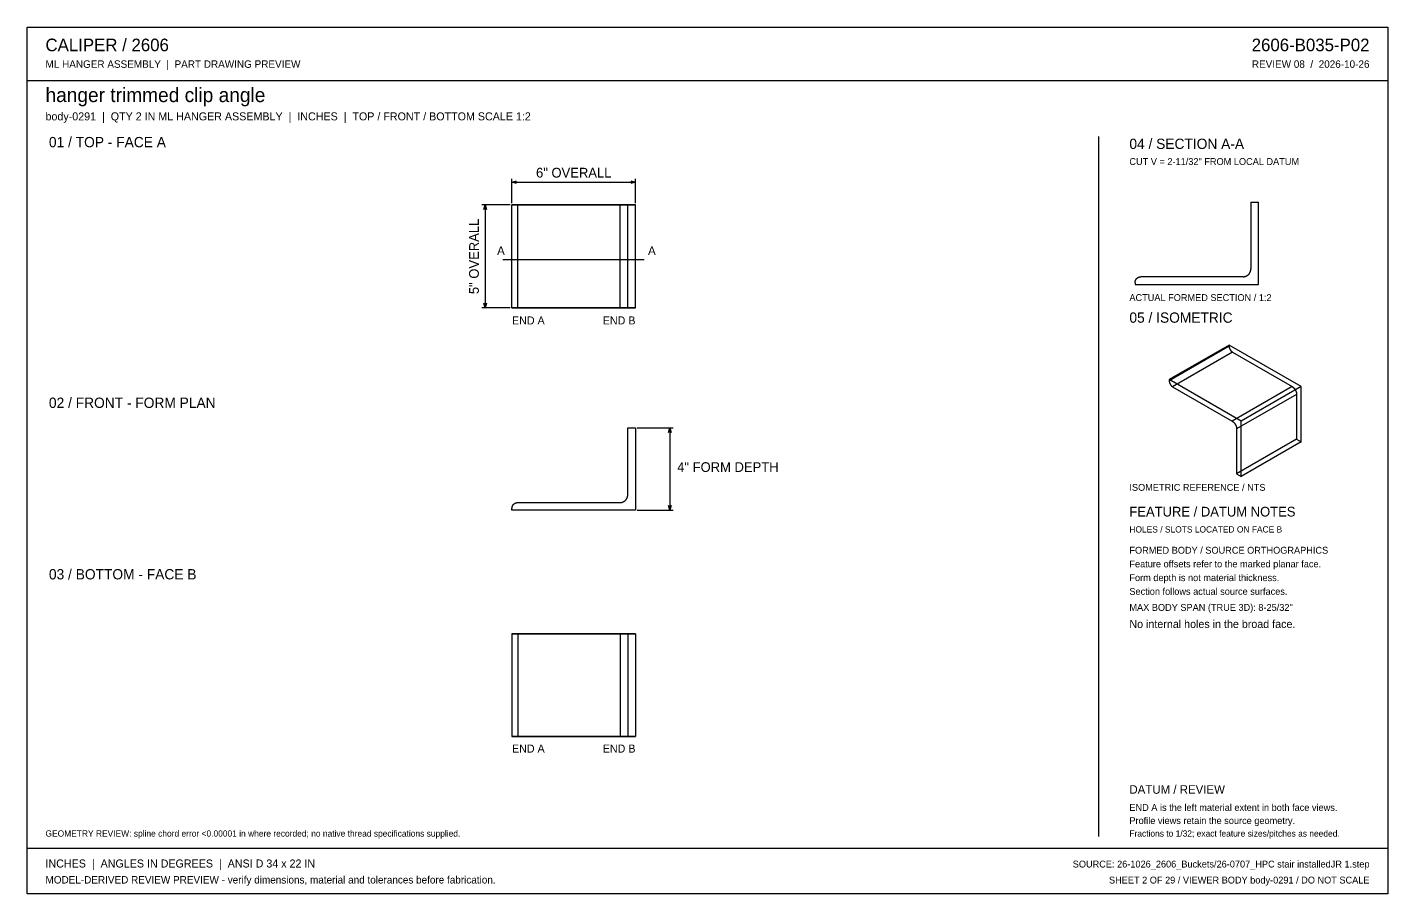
# Model space of a CAD drawing. Header units: inches. Extents: x 0.9 to 67.1, y 0.9 to 43.1.
import ezdxf
from ezdxf.enums import TextEntityAlignment as Align

# ---------------------------------------------------------------- set-up
doc = ezdxf.new("R2010")
doc.units = ezdxf.units.IN
doc.header["$MEASUREMENT"] = 0

msp = doc.modelspace()

# ---------------------------------------------------------------- linework, layer by layer
at = {"layer": 'ANNOTATION'}
for p, q in [((24.5, 34.5), (24.5, 35.694)), ((24.5, 35.528), (24.722, 35.597)), ((24.5, 35.528), (30.5, 35.528)), ((24.722, 35.458), (24.5, 35.528)), ((30.278, 35.597), (30.5, 35.528)), ((30.5, 35.528), (30.278, 35.458)), ((30.5, 34.5), (30.5, 35.694)), ((24.417, 34.417), (23.028, 34.417)), ((23.125, 34.194), (23.194, 34.417)), ((23.194, 34.417), (23.194, 29.417)), ((23.194, 34.417), (23.264, 34.194)), ((24.056, 31.767), (30.917, 31.767)), ((24.417, 29.417), (23.028, 29.417)), ((23.194, 29.417), (23.125, 29.639)), ((23.264, 29.639), (23.194, 29.417)), ((30.583, 23.583), (32.333, 23.583)), ((32.097, 23.361), (32.167, 23.583)), ((32.167, 23.583), (32.167, 19.583)), ((32.167, 23.583), (32.236, 23.361)), ((30.583, 19.583), (32.333, 19.583)), ((32.167, 19.583), (32.097, 19.806)), ((32.236, 19.806), (32.167, 19.583))]:
    msp.add_line(p, q, dxfattribs=at)
at = {"layer": 'OUTLINE'}
for p, q in [((0.944, 43.056), (67.056, 43.056)), ((0.944, 0.944), (0.944, 43.056)), ((67.056, 43.056), (67.056, 0.944)), ((0.944, 40.472), (67.056, 40.472)), ((53, 37.75), (53, 3.722)), ((24.5, 29.417), (24.5, 34.417)), ((24.5, 34.417), (24.5, 34.417)), ((24.5, 34.417), (24.5, 34.417)), ((24.5, 34.417), (24.501, 34.417)), ((24.5, 29.417), (24.5, 34.417)), ((30.5, 34.417), (24.5, 34.417)), ((24.501, 34.417), (24.501, 34.417)), ((24.501, 34.417), (24.502, 34.417)), ((24.502, 34.417), (24.503, 34.417)), ((24.503, 34.417), (24.504, 34.417)), ((24.504, 34.417), (24.505, 34.417)), ((24.505, 34.417), (24.507, 34.417)), ((24.507, 34.417), (24.508, 34.417)), ((24.508, 34.417), (24.51, 34.417)), ((24.51, 34.417), (24.512, 34.417)), ((24.512, 34.417), (24.514, 34.417)), ((24.514, 34.417), (24.516, 34.417)), ((24.516, 34.417), (24.519, 34.417)), ((24.519, 34.417), (24.521, 34.417)), ((24.521, 34.417), (24.524, 34.417)), ((24.524, 34.417), (24.527, 34.417)), ((24.527, 34.417), (24.53, 34.417)), ((24.53, 34.417), (24.533, 34.417)), ((24.533, 34.417), (24.537, 34.417)), ((24.537, 34.417), (24.54, 34.417)), ((24.54, 34.417), (24.544, 34.417)), ((24.544, 34.417), (24.547, 34.417)), ((24.547, 34.417), (24.551, 34.417)), ((24.551, 34.417), (24.555, 34.417)), ((24.555, 34.417), (24.56, 34.417)), ((24.56, 34.417), (24.564, 34.417)), ((24.564, 34.417), (24.568, 34.417)), ((24.568, 34.417), (24.573, 34.417)), ((24.573, 34.417), (24.578, 34.417)), ((24.578, 34.417), (24.582, 34.417)), ((24.582, 34.417), (24.587, 34.417)), ((24.587, 34.417), (24.592, 34.417)), ((24.592, 34.417), (24.598, 34.417)), ((24.598, 34.417), (24.603, 34.417)), ((24.603, 34.417), (24.608, 34.417)), ((24.608, 34.417), (24.614, 34.417)), ((24.614, 34.417), (24.619, 34.417)), ((24.619, 34.417), (24.625, 34.417)), ((24.625, 34.417), (24.631, 34.417)), ((24.631, 34.417), (24.637, 34.417)), ((24.637, 34.417), (24.643, 34.417)), ((24.643, 34.417), (24.649, 34.417)), ((24.649, 34.417), (24.655, 34.417)), ((24.655, 34.417), (24.661, 34.417)), ((24.661, 34.417), (24.667, 34.417)), ((24.667, 34.417), (24.674, 34.417)), ((24.674, 34.417), (24.68, 34.417)), ((24.68, 34.417), (24.686, 34.417)), ((24.686, 34.417), (24.693, 34.417)), ((24.693, 34.417), (24.7, 34.417)), ((24.7, 34.417), (24.706, 34.417)), ((24.706, 34.417), (24.713, 34.417)), ((24.713, 34.417), (24.72, 34.417)), ((24.72, 34.417), (24.726, 34.417)), ((24.726, 34.417), (24.733, 34.417)), ((24.733, 34.417), (24.74, 34.417)), ((24.74, 34.417), (24.747, 34.417)), ((24.747, 34.417), (24.754, 34.417)), ((24.754, 34.417), (24.761, 34.417)), ((24.761, 34.417), (24.767, 34.417)), ((24.767, 34.417), (24.774, 34.417)), ((24.774, 34.417), (24.781, 34.417)), ((24.781, 34.417), (29.75, 34.417)), ((24.781, 29.417), (24.781, 34.417)), ((29.75, 34.417), (29.759, 34.417)), ((29.75, 29.417), (29.75, 34.417)), ((29.759, 34.417), (29.768, 34.417)), ((29.768, 34.417), (29.778, 34.417)), ((29.778, 34.417), (29.787, 34.417)), ((29.787, 34.417), (29.796, 34.417)), ((29.796, 34.417), (29.805, 34.417)), ((29.805, 34.417), (29.814, 34.417)), ((29.814, 34.417), (29.823, 34.417)), ((29.823, 34.417), (29.832, 34.417)), ((29.832, 34.417), (29.841, 34.417)), ((29.841, 34.417), (29.85, 34.417)), ((29.85, 34.417), (29.859, 34.417)), ((29.859, 34.417), (29.868, 34.417)), ((29.868, 34.417), (29.876, 34.417)), ((29.876, 34.417), (29.885, 34.417)), ((29.885, 34.417), (29.894, 34.417)), ((29.894, 34.417), (29.902, 34.417)), ((29.902, 34.417), (29.91, 34.417)), ((29.91, 34.417), (29.919, 34.417)), ((29.919, 34.417), (29.927, 34.417)), ((29.927, 34.417), (29.935, 34.417)), ((29.935, 34.417), (29.943, 34.417)), ((29.943, 34.417), (29.951, 34.417)), ((29.951, 34.417), (29.958, 34.417)), ((29.958, 34.417), (29.966, 34.417)), ((29.966, 34.417), (29.973, 34.417)), ((29.973, 34.417), (29.981, 34.417)), ((29.981, 34.417), (29.988, 34.417)), ((29.988, 34.417), (29.995, 34.417)), ((29.995, 34.417), (30.002, 34.417)), ((30.002, 34.417), (30.009, 34.417)), ((30.009, 34.417), (30.015, 34.417)), ((30.015, 34.417), (30.022, 34.417)), ((30.022, 34.417), (30.028, 34.417)), ((30.028, 34.417), (30.034, 34.417)), ((30.034, 34.417), (30.04, 34.417)), ((30.04, 34.417), (30.046, 34.417)), ((30.046, 34.417), (30.051, 34.417)), ((30.051, 34.417), (30.057, 34.417)), ((30.057, 34.417), (30.062, 34.417)), ((30.062, 34.417), (30.067, 34.417)), ((30.067, 34.417), (30.072, 34.417)), ((30.072, 34.417), (30.076, 34.417)), ((30.076, 34.417), (30.081, 34.417)), ((30.081, 34.417), (30.085, 34.417)), ((30.085, 34.417), (30.089, 34.417)), ((30.089, 34.417), (30.093, 34.417)), ((30.093, 34.417), (30.096, 34.417)), ((30.096, 34.417), (30.1, 34.417)), ((30.1, 34.417), (30.103, 34.417)), ((30.103, 34.417), (30.106, 34.417)), ((30.106, 34.417), (30.109, 34.417)), ((30.109, 34.417), (30.111, 34.417)), ((30.111, 34.417), (30.114, 34.417)), ((30.114, 34.417), (30.116, 34.417)), ((30.116, 34.417), (30.118, 34.417)), ((30.118, 34.417), (30.119, 34.417)), ((30.119, 34.417), (30.121, 34.417)), ((30.121, 34.417), (30.122, 34.417)), ((30.122, 34.417), (30.123, 34.417)), ((30.123, 34.417), (30.124, 34.417)), ((30.124, 34.417), (30.125, 34.417)), ((30.125, 34.417), (30.5, 34.417)), ((30.125, 34.417), (30.125, 34.417)), ((30.125, 34.417), (30.125, 34.417)), ((30.125, 29.417), (30.125, 34.417)), ((30.125, 29.417), (30.125, 34.417)), ((30.5, 29.417), (30.5, 34.417)), ((30.5, 29.417), (30.5, 34.417)), ((60.403, 34.556), (60.403, 31.306)), ((60.403, 34.556), (60.778, 34.556)), ((60.778, 30.556), (60.778, 34.556)), ((60.318, 31.068), (60.323, 31.075)), ((60.323, 31.075), (60.329, 31.082)), ((60.329, 31.082), (60.334, 31.09)), ((60.334, 31.09), (60.34, 31.097)), ((60.34, 31.097), (60.345, 31.105)), ((60.345, 31.105), (60.349, 31.113)), ((60.349, 31.113), (60.354, 31.121)), ((60.354, 31.121), (60.358, 31.129)), ((60.358, 31.129), (60.363, 31.137)), ((60.363, 31.137), (60.367, 31.145)), ((60.367, 31.145), (60.371, 31.154)), ((60.371, 31.154), (60.374, 31.162)), ((60.374, 31.162), (60.378, 31.171)), ((60.378, 31.171), (60.381, 31.179)), ((60.381, 31.179), (60.384, 31.188)), ((60.384, 31.188), (60.387, 31.197)), ((60.387, 31.197), (60.389, 31.206)), ((60.389, 31.206), (60.392, 31.214)), ((60.392, 31.214), (60.394, 31.223)), ((60.394, 31.223), (60.396, 31.232)), ((60.396, 31.232), (60.397, 31.241)), ((60.397, 31.241), (60.399, 31.251)), ((60.399, 31.251), (60.4, 31.26)), ((60.4, 31.26), (60.401, 31.269)), ((60.401, 31.269), (60.402, 31.278)), ((60.402, 31.287), (60.403, 31.296)), ((60.402, 31.278), (60.402, 31.287)), ((60.403, 31.296), (60.403, 31.306)), ((54.778, 30.663), (54.779, 30.67)), ((54.778, 30.656), (54.778, 30.663)), ((54.778, 30.649), (54.778, 30.656)), ((54.778, 30.649), (54.778, 30.556)), ((54.778, 30.556), (60.778, 30.556)), ((54.779, 30.677), (54.78, 30.684)), ((54.779, 30.67), (54.779, 30.677)), ((54.78, 30.684), (54.781, 30.691)), ((54.781, 30.691), (54.782, 30.697)), ((54.782, 30.697), (54.783, 30.704)), ((54.783, 30.704), (54.785, 30.711)), ((54.785, 30.711), (54.786, 30.718)), ((54.786, 30.718), (54.788, 30.724)), ((54.788, 30.724), (54.79, 30.731)), ((54.79, 30.731), (54.792, 30.738)), ((54.792, 30.738), (54.794, 30.744)), ((54.794, 30.744), (54.797, 30.751)), ((54.797, 30.751), (54.799, 30.757)), ((54.799, 30.757), (54.802, 30.763)), ((54.802, 30.763), (54.805, 30.77)), ((54.805, 30.77), (54.808, 30.776)), ((54.808, 30.776), (54.811, 30.782)), ((54.811, 30.782), (54.814, 30.788)), ((54.814, 30.788), (54.818, 30.794)), ((54.818, 30.794), (54.821, 30.8)), ((54.821, 30.8), (54.825, 30.806)), ((54.825, 30.806), (54.829, 30.811)), ((54.829, 30.811), (54.833, 30.817)), ((54.833, 30.817), (54.837, 30.822)), ((54.837, 30.822), (54.842, 30.828)), ((54.842, 30.828), (54.846, 30.833)), ((54.846, 30.833), (54.851, 30.838)), ((54.851, 30.838), (54.855, 30.843)), ((54.855, 30.843), (54.86, 30.848)), ((54.86, 30.848), (54.865, 30.853)), ((54.865, 30.853), (54.87, 30.858)), ((54.87, 30.858), (54.875, 30.862)), ((54.875, 30.862), (54.881, 30.867)), ((54.881, 30.867), (54.886, 30.871)), ((54.886, 30.871), (54.891, 30.875)), ((54.891, 30.875), (54.897, 30.879)), ((54.897, 30.879), (54.903, 30.883)), ((54.903, 30.883), (54.909, 30.887)), ((54.909, 30.887), (54.914, 30.891)), ((54.914, 30.891), (54.92, 30.894)), ((54.92, 30.894), (54.926, 30.897)), ((54.926, 30.897), (54.933, 30.901)), ((54.933, 30.901), (54.939, 30.904)), ((54.939, 30.904), (54.945, 30.906)), ((54.945, 30.906), (54.951, 30.909)), ((54.951, 30.909), (54.958, 30.912)), ((54.958, 30.912), (54.964, 30.914)), ((54.964, 30.914), (54.971, 30.916)), ((54.971, 30.916), (54.977, 30.918)), ((54.977, 30.918), (54.984, 30.92)), ((54.984, 30.92), (54.991, 30.922)), ((54.991, 30.922), (54.997, 30.924)), ((54.997, 30.924), (55.004, 30.925)), ((55.004, 30.925), (55.011, 30.926)), ((55.011, 30.926), (55.018, 30.928)), ((55.018, 30.928), (55.025, 30.928)), ((55.025, 30.928), (55.031, 30.929)), ((55.031, 30.929), (55.038, 30.93)), ((55.038, 30.93), (55.045, 30.93)), ((55.045, 30.93), (55.052, 30.93)), ((55.052, 30.93), (55.059, 30.931)), ((60.028, 30.931), (55.059, 30.931)), ((60.028, 30.931), (60.037, 30.931)), ((60.037, 30.931), (60.046, 30.931)), ((60.046, 30.931), (60.055, 30.932)), ((60.055, 30.932), (60.065, 30.932)), ((60.065, 30.932), (60.074, 30.933)), ((60.074, 30.933), (60.083, 30.935)), ((60.083, 30.935), (60.092, 30.936)), ((60.092, 30.936), (60.101, 30.938)), ((60.101, 30.938), (60.11, 30.94)), ((60.11, 30.94), (60.119, 30.942)), ((60.119, 30.942), (60.128, 30.944)), ((60.128, 30.944), (60.137, 30.947)), ((60.137, 30.947), (60.145, 30.949)), ((60.145, 30.949), (60.154, 30.952)), ((60.154, 30.952), (60.163, 30.956)), ((60.163, 30.956), (60.171, 30.959)), ((60.171, 30.959), (60.18, 30.963)), ((60.18, 30.963), (60.188, 30.967)), ((60.188, 30.967), (60.196, 30.971)), ((60.196, 30.971), (60.205, 30.975)), ((60.205, 30.975), (60.213, 30.979)), ((60.213, 30.979), (60.221, 30.984)), ((60.221, 30.984), (60.228, 30.989)), ((60.228, 30.989), (60.236, 30.994)), ((60.236, 30.994), (60.244, 30.999)), ((60.244, 30.999), (60.251, 31.004)), ((60.251, 31.004), (60.258, 31.01)), ((60.258, 31.01), (60.266, 31.016)), ((60.266, 31.016), (60.273, 31.022)), ((60.273, 31.022), (60.28, 31.028)), ((60.28, 31.028), (60.286, 31.034)), ((60.286, 31.034), (60.293, 31.04)), ((60.293, 31.04), (60.299, 31.047)), ((60.299, 31.047), (60.306, 31.054)), ((60.306, 31.054), (60.312, 31.061)), ((60.312, 31.061), (60.318, 31.068)), ((24.5, 29.417), (24.5, 29.417)), ((24.5, 29.417), (24.5, 29.417)), ((24.5, 29.417), (24.501, 29.417)), ((30.5, 29.417), (24.5, 29.417)), ((24.501, 29.417), (24.501, 29.417)), ((24.501, 29.417), (24.502, 29.417)), ((24.502, 29.417), (24.503, 29.417)), ((24.503, 29.417), (24.504, 29.417)), ((24.504, 29.417), (24.505, 29.417)), ((24.505, 29.417), (24.507, 29.417)), ((24.507, 29.417), (24.508, 29.417)), ((24.508, 29.417), (24.51, 29.417)), ((24.51, 29.417), (24.512, 29.417)), ((24.512, 29.417), (24.514, 29.417)), ((24.514, 29.417), (24.516, 29.417)), ((24.516, 29.417), (24.519, 29.417)), ((24.519, 29.417), (24.521, 29.417)), ((24.521, 29.417), (24.524, 29.417)), ((24.524, 29.417), (24.527, 29.417)), ((24.527, 29.417), (24.53, 29.417)), ((24.53, 29.417), (24.533, 29.417)), ((24.533, 29.417), (24.537, 29.417)), ((24.537, 29.417), (24.54, 29.417)), ((24.54, 29.417), (24.544, 29.417)), ((24.544, 29.417), (24.547, 29.417)), ((24.547, 29.417), (24.551, 29.417)), ((24.551, 29.417), (24.555, 29.417)), ((24.555, 29.417), (24.56, 29.417)), ((24.56, 29.417), (24.564, 29.417)), ((24.564, 29.417), (24.568, 29.417)), ((24.568, 29.417), (24.573, 29.417)), ((24.573, 29.417), (24.578, 29.417)), ((24.578, 29.417), (24.582, 29.417)), ((24.582, 29.417), (24.587, 29.417)), ((24.587, 29.417), (24.592, 29.417)), ((24.592, 29.417), (24.598, 29.417)), ((24.598, 29.417), (24.603, 29.417)), ((24.603, 29.417), (24.608, 29.417)), ((24.608, 29.417), (24.614, 29.417)), ((24.614, 29.417), (24.619, 29.417)), ((24.619, 29.417), (24.625, 29.417)), ((24.625, 29.417), (24.631, 29.417)), ((24.631, 29.417), (24.637, 29.417)), ((24.637, 29.417), (24.643, 29.417)), ((24.643, 29.417), (24.649, 29.417)), ((24.649, 29.417), (24.655, 29.417)), ((24.655, 29.417), (24.661, 29.417)), ((24.661, 29.417), (24.667, 29.417)), ((24.667, 29.417), (24.674, 29.417)), ((24.674, 29.417), (24.68, 29.417)), ((24.68, 29.417), (24.686, 29.417)), ((24.686, 29.417), (24.693, 29.417)), ((24.693, 29.417), (24.7, 29.417)), ((24.7, 29.417), (24.706, 29.417)), ((24.706, 29.417), (24.713, 29.417)), ((24.713, 29.417), (24.72, 29.417)), ((24.72, 29.417), (24.726, 29.417)), ((24.726, 29.417), (24.733, 29.417)), ((24.733, 29.417), (24.74, 29.417)), ((24.74, 29.417), (24.747, 29.417)), ((24.747, 29.417), (24.754, 29.417)), ((24.754, 29.417), (24.761, 29.417)), ((24.761, 29.417), (24.767, 29.417)), ((24.767, 29.417), (24.774, 29.417)), ((24.774, 29.417), (24.781, 29.417)), ((24.781, 29.417), (29.75, 29.417)), ((29.75, 29.417), (29.759, 29.417)), ((29.759, 29.417), (29.768, 29.417)), ((29.768, 29.417), (29.778, 29.417)), ((29.778, 29.417), (29.787, 29.417)), ((29.787, 29.417), (29.796, 29.417)), ((29.796, 29.417), (29.805, 29.417)), ((29.805, 29.417), (29.814, 29.417)), ((29.814, 29.417), (29.823, 29.417)), ((29.823, 29.417), (29.832, 29.417)), ((29.832, 29.417), (29.841, 29.417)), ((29.841, 29.417), (29.85, 29.417)), ((29.85, 29.417), (29.859, 29.417)), ((29.859, 29.417), (29.868, 29.417)), ((29.868, 29.417), (29.876, 29.417)), ((29.876, 29.417), (29.885, 29.417)), ((29.885, 29.417), (29.894, 29.417)), ((29.894, 29.417), (29.902, 29.417)), ((29.902, 29.417), (29.91, 29.417)), ((29.91, 29.417), (29.919, 29.417)), ((29.919, 29.417), (29.927, 29.417)), ((29.927, 29.417), (29.935, 29.417)), ((29.935, 29.417), (29.943, 29.417)), ((29.943, 29.417), (29.951, 29.417)), ((29.951, 29.417), (29.958, 29.417)), ((29.958, 29.417), (29.966, 29.417)), ((29.966, 29.417), (29.973, 29.417)), ((29.973, 29.417), (29.981, 29.417)), ((29.981, 29.417), (29.988, 29.417)), ((29.988, 29.417), (29.995, 29.417)), ((29.995, 29.417), (30.002, 29.417)), ((30.002, 29.417), (30.009, 29.417)), ((30.009, 29.417), (30.015, 29.417)), ((30.015, 29.417), (30.022, 29.417)), ((30.022, 29.417), (30.028, 29.417)), ((30.028, 29.417), (30.034, 29.417)), ((30.034, 29.417), (30.04, 29.417)), ((30.04, 29.417), (30.046, 29.417)), ((30.046, 29.417), (30.051, 29.417)), ((30.051, 29.417), (30.057, 29.417)), ((30.057, 29.417), (30.062, 29.417)), ((30.062, 29.417), (30.067, 29.417)), ((30.067, 29.417), (30.072, 29.417)), ((30.072, 29.417), (30.076, 29.417)), ((30.076, 29.417), (30.081, 29.417)), ((30.081, 29.417), (30.085, 29.417)), ((30.085, 29.417), (30.089, 29.417)), ((30.089, 29.417), (30.093, 29.417)), ((30.093, 29.417), (30.096, 29.417)), ((30.096, 29.417), (30.1, 29.417)), ((30.1, 29.417), (30.103, 29.417)), ((30.103, 29.417), (30.106, 29.417)), ((30.106, 29.417), (30.109, 29.417)), ((30.109, 29.417), (30.111, 29.417)), ((30.111, 29.417), (30.114, 29.417)), ((30.114, 29.417), (30.116, 29.417)), ((30.116, 29.417), (30.118, 29.417)), ((30.118, 29.417), (30.119, 29.417)), ((30.119, 29.417), (30.121, 29.417)), ((30.121, 29.417), (30.122, 29.417)), ((30.122, 29.417), (30.123, 29.417)), ((30.123, 29.417), (30.124, 29.417)), ((30.124, 29.417), (30.125, 29.417)), ((30.125, 29.417), (30.125, 29.417)), ((30.125, 29.417), (30.125, 29.417)), ((30.125, 29.417), (30.5, 29.417)), ((59.348, 27.611), (56.436, 25.93)), ((59.348, 27.548), (56.436, 25.867)), ((59.511, 27.264), (56.6, 25.583)), ((62.842, 25.594), (59.348, 27.611)), ((59.348, 27.611), (59.348, 27.548)), ((59.348, 27.548), (59.348, 27.543)), ((59.348, 27.543), (59.348, 27.539)), ((59.348, 27.539), (59.348, 27.534)), ((59.348, 27.534), (59.348, 27.529)), ((59.348, 27.529), (59.349, 27.524)), ((59.349, 27.524), (59.349, 27.519)), ((59.349, 27.519), (59.35, 27.514)), ((59.35, 27.514), (59.351, 27.509)), ((59.351, 27.509), (59.352, 27.504)), ((59.352, 27.504), (59.353, 27.499)), ((59.353, 27.499), (59.354, 27.494)), ((59.354, 27.494), (59.355, 27.489)), ((59.355, 27.489), (59.356, 27.484)), ((59.356, 27.484), (59.357, 27.479)), ((59.357, 27.479), (59.359, 27.474)), ((59.359, 27.474), (59.36, 27.468)), ((59.36, 27.468), (59.362, 27.463)), ((59.362, 27.463), (59.363, 27.458)), ((59.363, 27.458), (59.365, 27.453)), ((59.365, 27.453), (59.367, 27.448)), ((59.367, 27.448), (59.369, 27.443)), ((59.369, 27.443), (59.371, 27.437)), ((59.371, 27.437), (59.373, 27.432)), ((59.373, 27.432), (59.375, 27.427)), ((59.375, 27.427), (59.378, 27.422)), ((59.378, 27.422), (59.38, 27.417)), ((59.38, 27.417), (59.382, 27.412)), ((59.382, 27.412), (59.385, 27.407)), ((59.385, 27.407), (59.387, 27.402)), ((59.387, 27.402), (59.39, 27.397)), ((59.39, 27.397), (59.393, 27.392)), ((59.393, 27.392), (59.396, 27.387)), ((59.396, 27.387), (59.399, 27.382)), ((59.399, 27.382), (59.401, 27.377)), ((59.401, 27.377), (59.405, 27.372)), ((59.405, 27.372), (59.408, 27.367)), ((59.408, 27.367), (59.411, 27.363)), ((59.411, 27.363), (59.414, 27.358)), ((59.414, 27.358), (59.417, 27.353)), ((59.417, 27.353), (59.42, 27.349)), ((59.42, 27.349), (59.424, 27.344)), ((59.424, 27.344), (59.427, 27.34)), ((59.427, 27.34), (59.431, 27.336)), ((59.431, 27.336), (59.434, 27.331)), ((59.434, 27.331), (59.438, 27.327)), ((59.438, 27.327), (59.441, 27.323)), ((59.441, 27.323), (59.445, 27.319)), ((59.445, 27.319), (59.449, 27.315)), ((59.449, 27.315), (59.453, 27.311)), ((59.453, 27.311), (59.456, 27.307)), ((59.456, 27.307), (59.46, 27.304)), ((59.46, 27.304), (59.464, 27.3)), ((59.464, 27.3), (59.468, 27.296)), ((59.468, 27.296), (59.472, 27.293)), ((59.472, 27.293), (59.476, 27.29)), ((59.476, 27.29), (59.48, 27.286)), ((59.48, 27.286), (59.483, 27.283)), ((59.483, 27.283), (59.487, 27.28)), ((59.487, 27.28), (59.491, 27.277)), ((59.491, 27.277), (59.495, 27.275)), ((59.495, 27.275), (59.499, 27.272)), ((59.499, 27.272), (59.503, 27.269)), ((59.503, 27.269), (59.507, 27.267)), ((59.507, 27.267), (59.511, 27.264)), ((59.511, 27.264), (62.405, 25.594)), ((56.436, 25.93), (56.436, 25.867)), ((59.93, 23.912), (56.436, 25.93)), ((56.436, 25.867), (56.436, 25.862)), ((56.436, 25.862), (56.436, 25.857)), ((56.436, 25.857), (56.436, 25.853)), ((56.436, 25.853), (56.436, 25.848)), ((56.436, 25.848), (56.437, 25.843)), ((56.437, 25.843), (56.437, 25.838)), ((56.437, 25.838), (56.438, 25.833)), ((56.438, 25.833), (56.439, 25.828)), ((56.439, 25.828), (56.44, 25.823)), ((56.44, 25.823), (56.441, 25.818)), ((56.441, 25.818), (56.442, 25.813)), ((56.442, 25.813), (56.443, 25.808)), ((56.443, 25.808), (56.444, 25.803)), ((56.444, 25.803), (56.445, 25.798)), ((56.445, 25.798), (56.447, 25.792)), ((56.447, 25.792), (56.448, 25.787)), ((56.448, 25.787), (56.45, 25.782)), ((56.45, 25.782), (56.451, 25.777)), ((56.451, 25.777), (56.453, 25.772)), ((56.453, 25.772), (56.455, 25.766)), ((56.455, 25.766), (56.457, 25.761)), ((56.457, 25.761), (56.459, 25.756)), ((56.459, 25.756), (56.461, 25.751)), ((56.461, 25.751), (56.463, 25.746)), ((56.463, 25.746), (56.466, 25.741)), ((56.466, 25.741), (56.468, 25.735)), ((56.468, 25.735), (56.47, 25.73)), ((56.47, 25.73), (56.473, 25.725)), ((56.473, 25.725), (56.475, 25.72)), ((56.475, 25.72), (56.478, 25.715)), ((56.478, 25.715), (56.481, 25.71)), ((56.481, 25.71), (56.484, 25.705)), ((56.484, 25.705), (56.487, 25.7)), ((56.487, 25.7), (56.49, 25.696)), ((56.49, 25.696), (56.493, 25.691)), ((56.493, 25.691), (56.496, 25.686)), ((56.496, 25.686), (56.499, 25.681)), ((56.499, 25.681), (56.502, 25.677)), ((56.502, 25.677), (56.505, 25.672)), ((56.505, 25.672), (56.508, 25.667)), ((56.508, 25.667), (56.512, 25.663)), ((56.512, 25.663), (56.515, 25.659)), ((56.515, 25.659), (56.519, 25.654)), ((56.519, 25.654), (56.522, 25.65)), ((56.522, 25.65), (56.526, 25.646)), ((56.526, 25.646), (56.529, 25.642)), ((56.529, 25.642), (56.533, 25.638)), ((56.533, 25.638), (56.537, 25.634)), ((56.537, 25.634), (56.541, 25.63)), ((56.541, 25.63), (56.544, 25.626)), ((56.544, 25.626), (56.548, 25.622)), ((56.548, 25.622), (56.552, 25.619)), ((56.552, 25.619), (56.556, 25.615)), ((56.556, 25.615), (56.56, 25.612)), ((56.56, 25.612), (56.564, 25.608)), ((56.564, 25.608), (56.568, 25.605)), ((56.568, 25.605), (56.571, 25.602)), ((56.571, 25.602), (56.575, 25.599)), ((56.575, 25.599), (56.579, 25.596)), ((56.579, 25.596), (56.583, 25.593)), ((56.583, 25.593), (56.587, 25.591)), ((56.587, 25.591), (56.591, 25.588)), ((56.591, 25.588), (56.595, 25.585)), ((56.595, 25.585), (56.6, 25.583)), ((56.6, 25.583), (59.493, 23.912)), ((62.405, 25.594), (59.493, 23.912)), ((62.624, 25.215), (59.712, 23.534)), ((62.842, 25.594), (59.93, 23.912)), ((62.405, 25.594), (62.411, 25.59)), ((62.411, 25.59), (62.416, 25.587)), ((62.416, 25.587), (62.421, 25.584)), ((62.421, 25.584), (62.427, 25.58)), ((62.427, 25.58), (62.432, 25.576)), ((62.432, 25.576), (62.437, 25.572)), ((62.437, 25.572), (62.443, 25.568)), ((62.443, 25.568), (62.448, 25.564)), ((62.448, 25.564), (62.453, 25.56)), ((62.453, 25.56), (62.458, 25.555)), ((62.458, 25.555), (62.464, 25.551)), ((62.464, 25.551), (62.469, 25.546)), ((62.469, 25.546), (62.474, 25.541)), ((62.474, 25.541), (62.479, 25.536)), ((62.479, 25.536), (62.484, 25.531)), ((62.484, 25.531), (62.489, 25.526)), ((62.489, 25.526), (62.494, 25.521)), ((62.494, 25.521), (62.499, 25.515)), ((62.499, 25.515), (62.503, 25.51)), ((62.503, 25.51), (62.508, 25.504)), ((62.508, 25.504), (62.513, 25.499)), ((62.513, 25.499), (62.518, 25.493)), ((62.518, 25.493), (62.522, 25.487)), ((62.522, 25.487), (62.527, 25.481)), ((62.527, 25.481), (62.531, 25.475)), ((62.531, 25.475), (62.535, 25.469)), ((62.535, 25.469), (62.54, 25.463)), ((62.54, 25.463), (62.544, 25.456)), ((62.544, 25.456), (62.548, 25.45)), ((62.548, 25.45), (62.552, 25.444)), ((62.552, 25.444), (62.556, 25.437)), ((62.556, 25.437), (62.56, 25.431)), ((62.56, 25.431), (62.563, 25.424)), ((62.563, 25.424), (62.567, 25.417)), ((62.567, 25.417), (62.571, 25.411)), ((62.571, 25.411), (62.574, 25.404)), ((62.574, 25.404), (62.577, 25.397)), ((62.577, 25.397), (62.581, 25.39)), ((62.581, 25.39), (62.584, 25.383)), ((62.584, 25.383), (62.587, 25.377)), ((62.587, 25.377), (62.59, 25.37)), ((62.59, 25.37), (62.593, 25.363)), ((62.593, 25.363), (62.595, 25.356)), ((62.595, 25.356), (62.598, 25.349)), ((62.598, 25.349), (62.6, 25.342)), ((62.6, 25.342), (62.603, 25.335)), ((62.603, 25.335), (62.605, 25.328)), ((62.605, 25.328), (62.607, 25.321)), ((62.607, 25.321), (62.609, 25.314)), ((62.609, 25.314), (62.611, 25.308)), ((62.611, 25.308), (62.613, 25.301)), ((62.613, 25.301), (62.614, 25.294)), ((62.614, 25.294), (62.616, 25.287)), ((62.616, 25.287), (62.617, 25.28)), ((62.617, 25.28), (62.618, 25.274)), ((62.618, 25.274), (62.619, 25.267)), ((62.619, 25.267), (62.62, 25.26)), ((62.62, 25.26), (62.621, 25.254)), ((62.621, 25.254), (62.622, 25.247)), ((62.622, 25.247), (62.623, 25.241)), ((62.623, 25.241), (62.623, 25.234)), ((62.623, 25.234), (62.623, 25.228)), ((62.623, 25.228), (62.624, 25.222)), ((62.624, 25.222), (62.624, 25.215)), ((62.624, 25.215), (62.624, 23.03)), ((62.842, 22.904), (62.842, 25.594)), ((59.493, 23.912), (59.499, 23.909)), ((59.499, 23.909), (59.504, 23.906)), ((59.504, 23.906), (59.509, 23.902)), ((59.509, 23.902), (59.515, 23.899)), ((59.515, 23.899), (59.52, 23.895)), ((59.52, 23.895), (59.525, 23.891)), ((59.525, 23.891), (59.531, 23.887)), ((59.531, 23.887), (59.536, 23.883)), ((59.536, 23.883), (59.541, 23.879)), ((59.541, 23.879), (59.546, 23.874)), ((59.546, 23.874), (59.552, 23.87)), ((59.552, 23.87), (59.557, 23.865)), ((59.557, 23.865), (59.562, 23.86)), ((59.562, 23.86), (59.567, 23.855)), ((59.567, 23.855), (59.572, 23.85)), ((59.572, 23.85), (59.577, 23.845)), ((59.577, 23.845), (59.582, 23.84)), ((59.582, 23.84), (59.587, 23.834)), ((59.587, 23.834), (59.591, 23.829)), ((59.591, 23.829), (59.596, 23.823)), ((59.596, 23.823), (59.601, 23.817)), ((59.601, 23.817), (59.606, 23.812)), ((59.606, 23.812), (59.61, 23.806)), ((59.61, 23.806), (59.615, 23.8)), ((59.93, 21.222), (59.93, 23.912)), ((30.125, 23.583), (30.5, 23.583)), ((30.125, 20.333), (30.125, 23.583)), ((30.125, 20.333), (30.125, 23.583)), ((30.125, 23.583), (30.5, 23.583)), ((30.5, 23.583), (30.5, 19.583)), ((30.5, 23.583), (30.5, 19.583)), ((59.615, 23.8), (59.619, 23.794)), ((59.619, 23.794), (59.623, 23.788)), ((59.623, 23.788), (59.628, 23.781)), ((59.628, 23.781), (59.632, 23.775)), ((59.632, 23.775), (59.636, 23.769)), ((59.636, 23.769), (59.64, 23.762)), ((59.64, 23.762), (59.644, 23.756)), ((59.644, 23.756), (59.648, 23.749)), ((59.648, 23.749), (59.651, 23.743)), ((59.651, 23.743), (59.655, 23.736)), ((59.655, 23.736), (59.659, 23.729)), ((59.659, 23.729), (59.662, 23.723)), ((59.662, 23.723), (59.665, 23.716)), ((59.665, 23.716), (59.669, 23.709)), ((59.669, 23.709), (59.672, 23.702)), ((59.672, 23.702), (59.675, 23.695)), ((59.675, 23.695), (59.678, 23.688)), ((59.678, 23.688), (59.681, 23.682)), ((59.681, 23.682), (59.683, 23.675)), ((59.683, 23.675), (59.686, 23.668)), ((59.686, 23.668), (59.688, 23.661)), ((59.688, 23.661), (59.691, 23.654)), ((59.691, 23.654), (59.693, 23.647)), ((59.693, 23.647), (59.695, 23.64)), ((59.695, 23.64), (59.697, 23.633)), ((59.697, 23.633), (59.699, 23.626)), ((59.699, 23.626), (59.701, 23.619)), ((59.701, 23.619), (59.702, 23.613)), ((59.702, 23.613), (59.704, 23.606)), ((59.704, 23.606), (59.705, 23.599)), ((59.705, 23.599), (59.706, 23.592)), ((59.706, 23.592), (59.707, 23.586)), ((59.707, 23.586), (59.708, 23.579)), ((59.708, 23.579), (59.709, 23.572)), ((59.709, 23.572), (59.71, 23.566)), ((59.71, 23.566), (59.711, 23.559)), ((59.711, 23.559), (59.711, 23.553)), ((59.711, 23.553), (59.711, 23.547)), ((59.711, 23.547), (59.712, 23.54)), ((59.712, 23.54), (59.712, 23.534)), ((59.712, 23.534), (59.712, 21.348)), ((62.624, 23.03), (59.712, 21.348)), ((62.842, 22.904), (59.93, 21.222)), ((62.624, 23.03), (62.842, 22.904)), ((59.712, 21.348), (59.93, 21.222)), ((24.544, 19.828), (24.547, 19.833)), ((24.544, 19.828), (24.547, 19.833)), ((24.547, 19.833), (24.551, 19.839)), ((24.547, 19.833), (24.551, 19.839)), ((24.551, 19.839), (24.555, 19.845)), ((24.551, 19.839), (24.555, 19.845)), ((24.555, 19.845), (24.56, 19.85)), ((24.555, 19.845), (24.56, 19.85)), ((24.56, 19.85), (24.564, 19.856)), ((24.56, 19.85), (24.564, 19.856)), ((24.564, 19.856), (24.568, 19.861)), ((24.564, 19.856), (24.568, 19.861)), ((24.568, 19.861), (24.573, 19.866)), ((24.568, 19.861), (24.573, 19.866)), ((24.573, 19.866), (24.578, 19.871)), ((24.573, 19.866), (24.578, 19.871)), ((24.578, 19.871), (24.582, 19.876)), ((24.578, 19.871), (24.582, 19.876)), ((24.582, 19.876), (24.587, 19.881)), ((24.582, 19.876), (24.587, 19.881)), ((24.587, 19.881), (24.592, 19.885)), ((24.587, 19.881), (24.592, 19.885)), ((24.592, 19.885), (24.598, 19.89)), ((24.592, 19.885), (24.598, 19.89)), ((24.598, 19.89), (24.603, 19.894)), ((24.598, 19.89), (24.603, 19.894)), ((24.603, 19.894), (24.608, 19.899)), ((24.603, 19.894), (24.608, 19.899)), ((24.608, 19.899), (24.614, 19.903)), ((24.608, 19.899), (24.614, 19.903)), ((24.614, 19.903), (24.619, 19.907)), ((24.614, 19.903), (24.619, 19.907)), ((24.619, 19.907), (24.625, 19.911)), ((24.619, 19.907), (24.625, 19.911)), ((24.625, 19.911), (24.631, 19.915)), ((24.625, 19.911), (24.631, 19.915)), ((24.631, 19.915), (24.637, 19.918)), ((24.631, 19.915), (24.637, 19.918)), ((24.637, 19.918), (24.643, 19.922)), ((24.637, 19.918), (24.643, 19.922)), ((24.643, 19.922), (24.649, 19.925)), ((24.643, 19.922), (24.649, 19.925)), ((24.649, 19.925), (24.655, 19.928)), ((24.649, 19.925), (24.655, 19.928)), ((24.655, 19.928), (24.661, 19.931)), ((24.655, 19.928), (24.661, 19.931)), ((24.661, 19.931), (24.667, 19.934)), ((24.661, 19.931), (24.667, 19.934)), ((24.667, 19.934), (24.674, 19.937)), ((24.667, 19.934), (24.674, 19.937)), ((24.674, 19.937), (24.68, 19.939)), ((24.674, 19.937), (24.68, 19.939)), ((24.68, 19.939), (24.686, 19.942)), ((24.68, 19.939), (24.686, 19.942)), ((24.686, 19.942), (24.693, 19.944)), ((24.686, 19.942), (24.693, 19.944)), ((24.693, 19.944), (24.7, 19.946)), ((24.693, 19.944), (24.7, 19.946)), ((24.7, 19.946), (24.706, 19.948)), ((24.7, 19.946), (24.706, 19.948)), ((24.706, 19.948), (24.713, 19.95)), ((24.706, 19.948), (24.713, 19.95)), ((24.713, 19.95), (24.72, 19.951)), ((24.713, 19.95), (24.72, 19.951)), ((24.72, 19.951), (24.726, 19.953)), ((24.72, 19.951), (24.726, 19.953)), ((24.726, 19.953), (24.733, 19.954)), ((24.726, 19.953), (24.733, 19.954)), ((24.733, 19.954), (24.74, 19.955)), ((24.733, 19.954), (24.74, 19.955)), ((24.74, 19.955), (24.747, 19.956)), ((24.74, 19.955), (24.747, 19.956)), ((24.747, 19.956), (24.754, 19.957)), ((24.747, 19.956), (24.754, 19.957)), ((24.754, 19.957), (24.761, 19.958)), ((24.754, 19.957), (24.761, 19.958)), ((24.761, 19.958), (24.767, 19.958)), ((24.761, 19.958), (24.767, 19.958)), ((24.767, 19.958), (24.774, 19.958)), ((24.767, 19.958), (24.774, 19.958)), ((24.774, 19.958), (24.781, 19.958)), ((24.774, 19.958), (24.781, 19.958)), ((24.781, 19.958), (29.75, 19.958)), ((24.781, 19.958), (29.75, 19.958)), ((29.75, 19.958), (29.759, 19.958)), ((29.75, 19.958), (29.759, 19.958)), ((29.759, 19.958), (29.768, 19.959)), ((29.759, 19.958), (29.768, 19.959)), ((29.768, 19.959), (29.778, 19.959)), ((29.768, 19.959), (29.778, 19.959)), ((29.778, 19.959), (29.787, 19.96)), ((29.778, 19.959), (29.787, 19.96)), ((29.787, 19.96), (29.796, 19.961)), ((29.787, 19.96), (29.796, 19.961)), ((29.796, 19.961), (29.805, 19.962)), ((29.796, 19.961), (29.805, 19.962)), ((29.805, 19.962), (29.814, 19.964)), ((29.805, 19.962), (29.814, 19.964)), ((29.814, 19.964), (29.823, 19.966)), ((29.814, 19.964), (29.823, 19.966)), ((29.823, 19.966), (29.832, 19.967)), ((29.823, 19.966), (29.832, 19.967)), ((29.832, 19.967), (29.841, 19.97)), ((29.832, 19.967), (29.841, 19.97)), ((29.841, 19.97), (29.85, 19.972)), ((29.841, 19.97), (29.85, 19.972)), ((29.85, 19.972), (29.859, 19.974)), ((29.85, 19.972), (29.859, 19.974)), ((29.859, 19.974), (29.868, 19.977)), ((29.859, 19.974), (29.868, 19.977)), ((29.868, 19.977), (29.876, 19.98)), ((29.868, 19.977), (29.876, 19.98)), ((29.876, 19.98), (29.885, 19.983)), ((29.876, 19.98), (29.885, 19.983)), ((29.885, 19.983), (29.894, 19.987)), ((29.885, 19.983), (29.894, 19.987)), ((29.894, 19.987), (29.902, 19.991)), ((29.894, 19.987), (29.902, 19.991)), ((29.902, 19.991), (29.91, 19.994)), ((29.902, 19.991), (29.91, 19.994)), ((29.91, 19.994), (29.919, 19.998)), ((29.91, 19.994), (29.919, 19.998)), ((29.919, 19.998), (29.927, 20.003)), ((29.919, 19.998), (29.927, 20.003)), ((29.927, 20.003), (29.935, 20.007)), ((29.927, 20.003), (29.935, 20.007)), ((29.935, 20.007), (29.943, 20.012)), ((29.935, 20.007), (29.943, 20.012)), ((29.943, 20.012), (29.951, 20.017)), ((29.943, 20.012), (29.951, 20.017)), ((29.951, 20.017), (29.958, 20.022)), ((29.951, 20.017), (29.958, 20.022)), ((29.958, 20.022), (29.966, 20.027)), ((29.958, 20.022), (29.966, 20.027)), ((29.966, 20.027), (29.973, 20.032)), ((29.966, 20.027), (29.973, 20.032)), ((29.973, 20.032), (29.981, 20.038)), ((29.973, 20.032), (29.981, 20.038)), ((29.981, 20.038), (29.988, 20.043)), ((29.981, 20.038), (29.988, 20.043)), ((29.988, 20.043), (29.995, 20.049)), ((29.988, 20.043), (29.995, 20.049)), ((29.995, 20.049), (30.002, 20.055)), ((29.995, 20.049), (30.002, 20.055)), ((30.002, 20.055), (30.009, 20.062)), ((30.002, 20.055), (30.009, 20.062)), ((30.009, 20.062), (30.015, 20.068)), ((30.009, 20.062), (30.015, 20.068)), ((30.015, 20.068), (30.022, 20.075)), ((30.015, 20.068), (30.022, 20.075)), ((30.022, 20.075), (30.028, 20.081)), ((30.022, 20.075), (30.028, 20.081)), ((30.028, 20.081), (30.034, 20.088)), ((30.028, 20.081), (30.034, 20.088)), ((30.034, 20.088), (30.04, 20.095)), ((30.034, 20.088), (30.04, 20.095)), ((30.04, 20.095), (30.046, 20.103)), ((30.04, 20.095), (30.046, 20.103)), ((30.046, 20.103), (30.051, 20.11)), ((30.046, 20.103), (30.051, 20.11)), ((30.051, 20.11), (30.057, 20.117)), ((30.051, 20.11), (30.057, 20.117)), ((30.057, 20.117), (30.062, 20.125)), ((30.057, 20.117), (30.062, 20.125)), ((30.062, 20.125), (30.067, 20.133)), ((30.062, 20.125), (30.067, 20.133)), ((30.067, 20.133), (30.072, 20.141)), ((30.067, 20.133), (30.072, 20.141)), ((30.072, 20.141), (30.076, 20.148)), ((30.072, 20.141), (30.076, 20.148)), ((30.076, 20.148), (30.081, 20.157)), ((30.076, 20.148), (30.081, 20.157)), ((30.081, 20.157), (30.085, 20.165)), ((30.081, 20.157), (30.085, 20.165)), ((30.085, 20.165), (30.089, 20.173)), ((30.085, 20.165), (30.089, 20.173)), ((30.089, 20.173), (30.093, 20.181)), ((30.089, 20.173), (30.093, 20.181)), ((30.093, 20.181), (30.096, 20.19)), ((30.093, 20.181), (30.096, 20.19)), ((30.096, 20.19), (30.1, 20.198)), ((30.096, 20.19), (30.1, 20.198)), ((30.1, 20.198), (30.103, 20.207)), ((30.1, 20.198), (30.103, 20.207)), ((30.103, 20.207), (30.106, 20.216)), ((30.103, 20.207), (30.106, 20.216)), ((30.106, 20.216), (30.109, 20.224)), ((30.106, 20.216), (30.109, 20.224)), ((30.109, 20.224), (30.111, 20.233)), ((30.109, 20.224), (30.111, 20.233)), ((30.111, 20.233), (30.114, 20.242)), ((30.111, 20.233), (30.114, 20.242)), ((30.114, 20.242), (30.116, 20.251)), ((30.114, 20.242), (30.116, 20.251)), ((30.116, 20.251), (30.118, 20.26)), ((30.116, 20.251), (30.118, 20.26)), ((30.118, 20.26), (30.119, 20.269)), ((30.118, 20.26), (30.119, 20.269)), ((30.119, 20.269), (30.121, 20.278)), ((30.119, 20.269), (30.121, 20.278)), ((30.121, 20.278), (30.122, 20.287)), ((30.121, 20.278), (30.122, 20.287)), ((30.122, 20.287), (30.123, 20.297)), ((30.122, 20.287), (30.123, 20.297)), ((30.123, 20.297), (30.124, 20.306)), ((30.123, 20.297), (30.124, 20.306)), ((30.124, 20.306), (30.125, 20.315)), ((30.124, 20.306), (30.125, 20.315)), ((30.125, 20.324), (30.125, 20.333)), ((30.125, 20.324), (30.125, 20.333)), ((30.125, 20.315), (30.125, 20.324)), ((30.125, 20.315), (30.125, 20.324)), ((24.5, 19.691), (24.501, 19.698)), ((24.5, 19.691), (24.501, 19.698)), ((24.5, 19.684), (24.5, 19.691)), ((24.5, 19.684), (24.5, 19.691)), ((24.5, 19.677), (24.5, 19.684)), ((24.5, 19.677), (24.5, 19.684)), ((24.5, 19.583), (24.5, 19.677)), ((24.5, 19.583), (24.5, 19.677)), ((30.5, 19.583), (24.5, 19.583)), ((30.5, 19.583), (24.5, 19.583)), ((24.501, 19.705), (24.502, 19.712)), ((24.501, 19.705), (24.502, 19.712)), ((24.501, 19.698), (24.501, 19.705)), ((24.501, 19.698), (24.501, 19.705)), ((24.502, 19.712), (24.503, 19.718)), ((24.502, 19.712), (24.503, 19.718)), ((24.503, 19.718), (24.504, 19.725)), ((24.503, 19.718), (24.504, 19.725)), ((24.504, 19.725), (24.505, 19.732)), ((24.504, 19.725), (24.505, 19.732)), ((24.505, 19.732), (24.507, 19.739)), ((24.505, 19.732), (24.507, 19.739)), ((24.507, 19.739), (24.508, 19.745)), ((24.507, 19.739), (24.508, 19.745)), ((24.508, 19.745), (24.51, 19.752)), ((24.508, 19.745), (24.51, 19.752)), ((24.51, 19.752), (24.512, 19.759)), ((24.51, 19.752), (24.512, 19.759)), ((24.512, 19.759), (24.514, 19.765)), ((24.512, 19.759), (24.514, 19.765)), ((24.514, 19.765), (24.516, 19.772)), ((24.514, 19.765), (24.516, 19.772)), ((24.516, 19.772), (24.519, 19.778)), ((24.516, 19.772), (24.519, 19.778)), ((24.519, 19.778), (24.521, 19.785)), ((24.519, 19.778), (24.521, 19.785)), ((24.521, 19.785), (24.524, 19.791)), ((24.521, 19.785), (24.524, 19.791)), ((24.524, 19.791), (24.527, 19.797)), ((24.524, 19.791), (24.527, 19.797)), ((24.527, 19.797), (24.53, 19.804)), ((24.527, 19.797), (24.53, 19.804)), ((24.53, 19.804), (24.533, 19.81)), ((24.53, 19.804), (24.533, 19.81)), ((24.533, 19.81), (24.537, 19.816)), ((24.533, 19.81), (24.537, 19.816)), ((24.537, 19.816), (24.54, 19.822)), ((24.537, 19.816), (24.54, 19.822)), ((24.54, 19.822), (24.544, 19.828)), ((24.54, 19.822), (24.544, 19.828)), ((24.5, 13.583), (24.5, 8.583)), ((24.5, 13.583), (24.5, 13.583)), ((24.5, 13.583), (24.5, 13.583)), ((24.5, 13.583), (24.501, 13.583)), ((24.5, 13.583), (24.5, 8.583)), ((30.5, 13.583), (24.5, 13.583)), ((24.501, 13.583), (24.501, 13.583)), ((24.501, 13.583), (24.502, 13.583)), ((24.502, 13.583), (24.503, 13.583)), ((24.503, 13.583), (24.504, 13.583)), ((24.504, 13.583), (24.505, 13.583)), ((24.505, 13.583), (24.507, 13.583)), ((24.507, 13.583), (24.508, 13.583)), ((24.508, 13.583), (24.51, 13.583)), ((24.51, 13.583), (24.512, 13.583)), ((24.512, 13.583), (24.514, 13.583)), ((24.514, 13.583), (24.516, 13.583)), ((24.516, 13.583), (24.519, 13.583)), ((24.519, 13.583), (24.521, 13.583)), ((24.521, 13.583), (24.524, 13.583)), ((24.524, 13.583), (24.527, 13.583)), ((24.527, 13.583), (24.53, 13.583)), ((24.53, 13.583), (24.533, 13.583)), ((24.533, 13.583), (24.537, 13.583)), ((24.537, 13.583), (24.54, 13.583)), ((24.54, 13.583), (24.544, 13.583)), ((24.544, 13.583), (24.547, 13.583)), ((24.547, 13.583), (24.551, 13.583)), ((24.551, 13.583), (24.555, 13.583)), ((24.555, 13.583), (24.56, 13.583)), ((24.56, 13.583), (24.564, 13.583)), ((24.564, 13.583), (24.568, 13.583)), ((24.568, 13.583), (24.573, 13.583)), ((24.573, 13.583), (24.578, 13.583)), ((24.578, 13.583), (24.582, 13.583)), ((24.582, 13.583), (24.587, 13.583)), ((24.587, 13.583), (24.592, 13.583)), ((24.592, 13.583), (24.598, 13.583)), ((24.598, 13.583), (24.603, 13.583)), ((24.603, 13.583), (24.608, 13.583)), ((24.608, 13.583), (24.614, 13.583)), ((24.614, 13.583), (24.619, 13.583)), ((24.619, 13.583), (24.625, 13.583)), ((24.625, 13.583), (24.631, 13.583)), ((24.631, 13.583), (24.637, 13.583)), ((24.637, 13.583), (24.643, 13.583)), ((24.643, 13.583), (24.649, 13.583)), ((24.649, 13.583), (24.655, 13.583)), ((24.655, 13.583), (24.661, 13.583)), ((24.661, 13.583), (24.667, 13.583)), ((24.667, 13.583), (24.674, 13.583)), ((24.674, 13.583), (24.68, 13.583)), ((24.68, 13.583), (24.686, 13.583)), ((24.686, 13.583), (24.693, 13.583)), ((24.693, 13.583), (24.7, 13.583)), ((24.7, 13.583), (24.706, 13.583)), ((24.706, 13.583), (24.713, 13.583)), ((24.713, 13.583), (24.72, 13.583)), ((24.72, 13.583), (24.726, 13.583)), ((24.726, 13.583), (24.733, 13.583)), ((24.733, 13.583), (24.74, 13.583)), ((24.74, 13.583), (24.747, 13.583)), ((24.747, 13.583), (24.754, 13.583)), ((24.754, 13.583), (24.761, 13.583)), ((24.761, 13.583), (24.767, 13.583)), ((24.767, 13.583), (24.774, 13.583)), ((24.774, 13.583), (24.781, 13.583)), ((24.781, 13.583), (24.781, 8.583)), ((24.781, 13.583), (29.75, 13.583)), ((29.75, 13.583), (29.75, 8.583)), ((29.75, 13.583), (29.759, 13.583)), ((29.759, 13.583), (29.768, 13.583)), ((29.768, 13.583), (29.778, 13.583)), ((29.778, 13.583), (29.787, 13.583)), ((29.787, 13.583), (29.796, 13.583)), ((29.796, 13.583), (29.805, 13.583)), ((29.805, 13.583), (29.814, 13.583)), ((29.814, 13.583), (29.823, 13.583)), ((29.823, 13.583), (29.832, 13.583)), ((29.832, 13.583), (29.841, 13.583)), ((29.841, 13.583), (29.85, 13.583)), ((29.85, 13.583), (29.859, 13.583)), ((29.859, 13.583), (29.868, 13.583)), ((29.868, 13.583), (29.876, 13.583)), ((29.876, 13.583), (29.885, 13.583)), ((29.885, 13.583), (29.894, 13.583)), ((29.894, 13.583), (29.902, 13.583)), ((29.902, 13.583), (29.91, 13.583)), ((29.91, 13.583), (29.919, 13.583)), ((29.919, 13.583), (29.927, 13.583)), ((29.927, 13.583), (29.935, 13.583)), ((29.935, 13.583), (29.943, 13.583)), ((29.943, 13.583), (29.951, 13.583)), ((29.951, 13.583), (29.958, 13.583)), ((29.958, 13.583), (29.966, 13.583)), ((29.966, 13.583), (29.973, 13.583)), ((29.973, 13.583), (29.981, 13.583)), ((29.981, 13.583), (29.988, 13.583)), ((29.988, 13.583), (29.995, 13.583)), ((29.995, 13.583), (30.002, 13.583)), ((30.002, 13.583), (30.009, 13.583)), ((30.009, 13.583), (30.015, 13.583)), ((30.015, 13.583), (30.022, 13.583)), ((30.022, 13.583), (30.028, 13.583)), ((30.028, 13.583), (30.034, 13.583)), ((30.034, 13.583), (30.04, 13.583)), ((30.04, 13.583), (30.046, 13.583)), ((30.046, 13.583), (30.051, 13.583)), ((30.051, 13.583), (30.057, 13.583)), ((30.057, 13.583), (30.062, 13.583)), ((30.062, 13.583), (30.067, 13.583)), ((30.067, 13.583), (30.072, 13.583)), ((30.072, 13.583), (30.076, 13.583)), ((30.076, 13.583), (30.081, 13.583)), ((30.081, 13.583), (30.085, 13.583)), ((30.085, 13.583), (30.089, 13.583)), ((30.089, 13.583), (30.093, 13.583)), ((30.093, 13.583), (30.096, 13.583)), ((30.096, 13.583), (30.1, 13.583)), ((30.1, 13.583), (30.103, 13.583)), ((30.103, 13.583), (30.106, 13.583)), ((30.106, 13.583), (30.109, 13.583)), ((30.109, 13.583), (30.111, 13.583)), ((30.111, 13.583), (30.114, 13.583)), ((30.114, 13.583), (30.116, 13.583)), ((30.116, 13.583), (30.118, 13.583)), ((30.118, 13.583), (30.119, 13.583)), ((30.119, 13.583), (30.121, 13.583)), ((30.121, 13.583), (30.122, 13.583)), ((30.122, 13.583), (30.123, 13.583)), ((30.123, 13.583), (30.124, 13.583)), ((30.124, 13.583), (30.125, 13.583)), ((30.125, 13.583), (30.125, 13.583)), ((30.125, 13.583), (30.125, 13.583)), ((30.125, 13.583), (30.5, 13.583)), ((30.125, 13.583), (30.125, 8.583)), ((30.125, 13.583), (30.125, 8.583)), ((30.5, 13.583), (30.5, 8.583)), ((30.5, 13.583), (30.5, 8.583)), ((24.5, 8.583), (24.5, 8.583)), ((24.5, 8.583), (24.5, 8.583)), ((24.5, 8.583), (24.501, 8.583)), ((30.5, 8.583), (24.5, 8.583)), ((24.501, 8.583), (24.501, 8.583)), ((24.501, 8.583), (24.502, 8.583)), ((24.502, 8.583), (24.503, 8.583)), ((24.503, 8.583), (24.504, 8.583)), ((24.504, 8.583), (24.505, 8.583)), ((24.505, 8.583), (24.507, 8.583)), ((24.507, 8.583), (24.508, 8.583)), ((24.508, 8.583), (24.51, 8.583)), ((24.51, 8.583), (24.512, 8.583)), ((24.512, 8.583), (24.514, 8.583)), ((24.514, 8.583), (24.516, 8.583)), ((24.516, 8.583), (24.519, 8.583)), ((24.519, 8.583), (24.521, 8.583)), ((24.521, 8.583), (24.524, 8.583)), ((24.524, 8.583), (24.527, 8.583)), ((24.527, 8.583), (24.53, 8.583)), ((24.53, 8.583), (24.533, 8.583)), ((24.533, 8.583), (24.537, 8.583)), ((24.537, 8.583), (24.54, 8.583)), ((24.54, 8.583), (24.544, 8.583)), ((24.544, 8.583), (24.547, 8.583)), ((24.547, 8.583), (24.551, 8.583)), ((24.551, 8.583), (24.555, 8.583)), ((24.555, 8.583), (24.56, 8.583)), ((24.56, 8.583), (24.564, 8.583)), ((24.564, 8.583), (24.568, 8.583)), ((24.568, 8.583), (24.573, 8.583)), ((24.573, 8.583), (24.578, 8.583)), ((24.578, 8.583), (24.582, 8.583)), ((24.582, 8.583), (24.587, 8.583)), ((24.587, 8.583), (24.592, 8.583)), ((24.592, 8.583), (24.598, 8.583)), ((24.598, 8.583), (24.603, 8.583)), ((24.603, 8.583), (24.608, 8.583)), ((24.608, 8.583), (24.614, 8.583)), ((24.614, 8.583), (24.619, 8.583)), ((24.619, 8.583), (24.625, 8.583)), ((24.625, 8.583), (24.631, 8.583)), ((24.631, 8.583), (24.637, 8.583)), ((24.637, 8.583), (24.643, 8.583)), ((24.643, 8.583), (24.649, 8.583)), ((24.649, 8.583), (24.655, 8.583)), ((24.655, 8.583), (24.661, 8.583)), ((24.661, 8.583), (24.667, 8.583)), ((24.667, 8.583), (24.674, 8.583)), ((24.674, 8.583), (24.68, 8.583)), ((24.68, 8.583), (24.686, 8.583)), ((24.686, 8.583), (24.693, 8.583)), ((24.693, 8.583), (24.7, 8.583)), ((24.7, 8.583), (24.706, 8.583)), ((24.706, 8.583), (24.713, 8.583)), ((24.713, 8.583), (24.72, 8.583)), ((24.72, 8.583), (24.726, 8.583)), ((24.726, 8.583), (24.733, 8.583)), ((24.733, 8.583), (24.74, 8.583)), ((24.74, 8.583), (24.747, 8.583)), ((24.747, 8.583), (24.754, 8.583)), ((24.754, 8.583), (24.761, 8.583)), ((24.761, 8.583), (24.767, 8.583)), ((24.767, 8.583), (24.774, 8.583)), ((24.774, 8.583), (24.781, 8.583)), ((24.781, 8.583), (29.75, 8.583)), ((29.75, 8.583), (29.759, 8.583)), ((29.759, 8.583), (29.768, 8.583)), ((29.768, 8.583), (29.778, 8.583)), ((29.778, 8.583), (29.787, 8.583)), ((29.787, 8.583), (29.796, 8.583)), ((29.796, 8.583), (29.805, 8.583)), ((29.805, 8.583), (29.814, 8.583)), ((29.814, 8.583), (29.823, 8.583)), ((29.823, 8.583), (29.832, 8.583)), ((29.832, 8.583), (29.841, 8.583)), ((29.841, 8.583), (29.85, 8.583)), ((29.85, 8.583), (29.859, 8.583)), ((29.859, 8.583), (29.868, 8.583)), ((29.868, 8.583), (29.876, 8.583)), ((29.876, 8.583), (29.885, 8.583)), ((29.885, 8.583), (29.894, 8.583)), ((29.894, 8.583), (29.902, 8.583)), ((29.902, 8.583), (29.91, 8.583)), ((29.91, 8.583), (29.919, 8.583)), ((29.919, 8.583), (29.927, 8.583)), ((29.927, 8.583), (29.935, 8.583)), ((29.935, 8.583), (29.943, 8.583)), ((29.943, 8.583), (29.951, 8.583)), ((29.951, 8.583), (29.958, 8.583)), ((29.958, 8.583), (29.966, 8.583)), ((29.966, 8.583), (29.973, 8.583)), ((29.973, 8.583), (29.981, 8.583)), ((29.981, 8.583), (29.988, 8.583)), ((29.988, 8.583), (29.995, 8.583)), ((29.995, 8.583), (30.002, 8.583)), ((30.002, 8.583), (30.009, 8.583)), ((30.009, 8.583), (30.015, 8.583)), ((30.015, 8.583), (30.022, 8.583)), ((30.022, 8.583), (30.028, 8.583)), ((30.028, 8.583), (30.034, 8.583)), ((30.034, 8.583), (30.04, 8.583)), ((30.04, 8.583), (30.046, 8.583)), ((30.046, 8.583), (30.051, 8.583)), ((30.051, 8.583), (30.057, 8.583)), ((30.057, 8.583), (30.062, 8.583)), ((30.062, 8.583), (30.067, 8.583)), ((30.067, 8.583), (30.072, 8.583)), ((30.072, 8.583), (30.076, 8.583)), ((30.076, 8.583), (30.081, 8.583)), ((30.081, 8.583), (30.085, 8.583)), ((30.085, 8.583), (30.089, 8.583)), ((30.089, 8.583), (30.093, 8.583)), ((30.093, 8.583), (30.096, 8.583)), ((30.096, 8.583), (30.1, 8.583)), ((30.1, 8.583), (30.103, 8.583)), ((30.103, 8.583), (30.106, 8.583)), ((30.106, 8.583), (30.109, 8.583)), ((30.109, 8.583), (30.111, 8.583)), ((30.111, 8.583), (30.114, 8.583)), ((30.114, 8.583), (30.116, 8.583)), ((30.116, 8.583), (30.118, 8.583)), ((30.118, 8.583), (30.119, 8.583)), ((30.119, 8.583), (30.121, 8.583)), ((30.121, 8.583), (30.122, 8.583)), ((30.122, 8.583), (30.123, 8.583)), ((30.123, 8.583), (30.124, 8.583)), ((30.124, 8.583), (30.125, 8.583)), ((30.125, 8.583), (30.5, 8.583)), ((30.125, 8.583), (30.125, 8.583)), ((30.125, 8.583), (30.125, 8.583)), ((0.944, 3.167), (67.056, 3.167)), ((67.056, 0.944), (0.944, 0.944))]:
    msp.add_line(p, q, dxfattribs=at)

# ---------------------------------------------------------------- texts
at = {"layer": 'ANNOTATION'}
for s, height, p in [('CALIPER / 2606', 0.61111, (1.833, 41.889)), ('ML HANGER ASSEMBLY  |  PART DRAWING PREVIEW', 0.36111, (1.833, 41.083)), ('hanger trimmed clip angle', 0.69444, (1.833, 39.417)), ('body-0291  |  QTY 2 IN ML HANGER ASSEMBLY  |  INCHES  |  TOP / FRONT / BOTTOM SCALE 1:2', 0.38889, (1.833, 38.528)), ('01 / TOP - FACE A', 0.5, (2, 37.222)), ('04 / SECTION A-A', 0.5, (54.5, 37.139)), ('CUT V = 2-11/32" FROM LOCAL DATUM', 0.33333, (54.5, 36.361)), ('A', 0.417, (23.778, 31.989)), ('A', 0.417, (31.111, 31.989)), ('ACTUAL FORMED SECTION / 1:2', 0.33333, (54.5, 29.75)), ('05 / ISOMETRIC', 0.5, (54.5, 28.694)), ('END A', 0.3889, (24.5, 28.611)), ('02 / FRONT - FORM PLAN', 0.5, (2, 24.556)), ('4" FORM DEPTH', 0.47222, (32.528, 21.444)), ('ISOMETRIC REFERENCE / NTS', 0.33333, (54.5, 20.528)), ('FEATURE / DATUM NOTES', 0.47222, (54.5, 19.278)), ('HOLES / SLOTS LOCATED ON FACE B', 0.30556, (54.5, 18.5)), ('FORMED BODY / SOURCE ORTHOGRAPHICS', 0.33333, (54.5, 17.472)), ('03 / BOTTOM - FACE B', 0.5, (2, 16.222)), ('Feature offsets refer to the marked planar face.', 0.33333, (54.5, 16.806)), ('Form depth is not material thickness.', 0.33333, (54.5, 16.139)), ('Section follows actual source surfaces.', 0.33333, (54.5, 15.472)), ('MAX BODY SPAN (TRUE 3D): 8-25/32"', 0.33333, (54.5, 14.694)), ('No internal holes in the broad face.', 0.38889, (54.5, 13.861)), ('END A', 0.3889, (24.5, 7.806)), ('DATUM / REVIEW', 0.41667, (54.5, 5.806)), ('END A is the left material extent in both face views.', 0.33333, (54.5, 4.972)), ('Profile views retain the source geometry.', 0.33333, (54.5, 4.333)), ('GEOMETRY REVIEW: spline chord error <0.00001 in where recorded; no native thread specifications supplied.', 0.305556, (1.833, 3.722)), ('Fractions to 1/32; exact feature sizes/pitches as needed.', 0.30556, (54.5, 3.722)), ('INCHES  |  ANGLES IN DEGREES  |  ANSI D 34 x 22 IN', 0.38889, (1.833, 2.222)), ('MODEL-DERIVED REVIEW PREVIEW - verify dimensions, material and tolerances before fabrication.', 0.36111, (1.833, 1.444))]:
    msp.add_text(s, height=height, dxfattribs=at).set_placement(p)
for s, height, p in [('2606-B035-P02', 0.61111, (66.167, 41.889)), ('REVIEW 08  /  2026-10-26', 0.36111, (66.167, 41.083)), ('END B', 0.3889, (30.5, 28.611)), ('END B', 0.3889, (30.5, 7.806)), ('SOURCE: 26-1026_2606_Buckets/26-0707_HPC stair installedJR 1.step', 0.33333, (66.167, 2.222)), ('SHEET 2 OF 29 / VIEWER BODY body-0291 / DO NOT SCALE', 0.33333, (66.167, 1.444))]:
    msp.add_text(s, height=height, dxfattribs=at).set_placement(p, align=Align.RIGHT)
msp.add_text('6" OVERALL', height=0.4722, dxfattribs=at).set_placement((27.5, 35.75), align=Align.CENTER)
msp.add_text('5" OVERALL', height=0.4722, rotation=90, dxfattribs=at).set_placement((22.889, 31.917), align=Align.CENTER)

doc.saveas('drawing.dxf')
